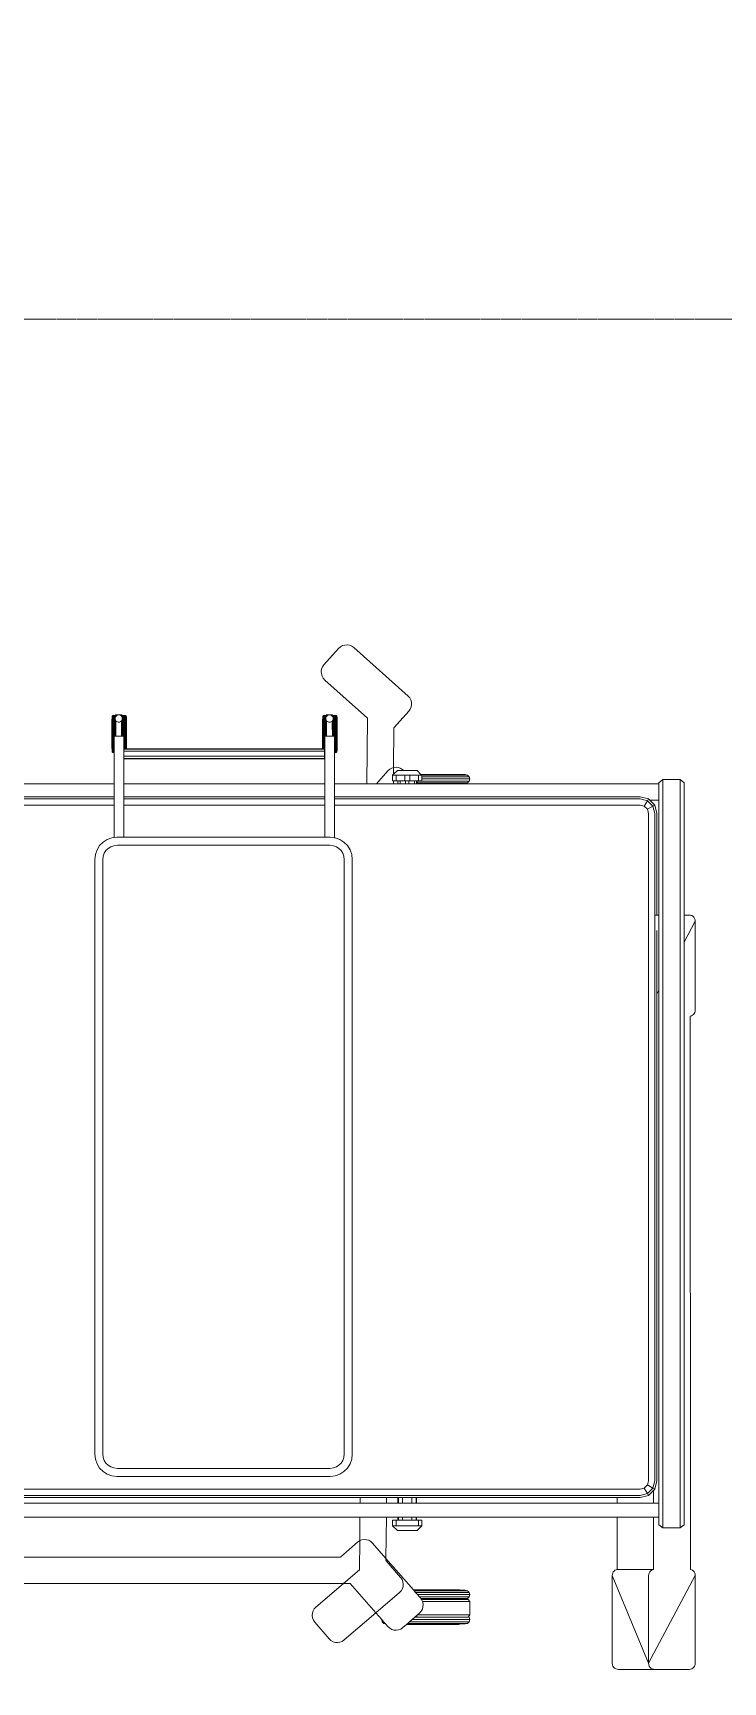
# Model space of a CAD drawing. Header units: millimetres. Extents: x -280308 to 6402717, y -14 to 2073074.
# Drawn here: x -32479 to -31487, y 556564 to 558934 of the extents above; entities that cross this region are included whole.
import ezdxf

# ---------------------------------------------------------------- set-up
doc = ezdxf.new("R2010")
doc.units = ezdxf.units.MM
doc.linetypes.add('DASHED2', pattern=[0.375, 0.25, -0.125])
doc.layers.get('0').update_dxf_attribs({"lineweight": 0})
doc.layers.add('A-FURN-EQPM', color=177, linetype='Continuous', lineweight=0)

# ---------------------------------------------------------------- blocks, each defined once
blk = doc.blocks.new('A$C872eac23')
at = {"color": 0, "linetype": 'ByBlock', "lineweight": -2}
for p, q in [((-0.4909, -2.1111), (-0.4909, -0.0817)), ((-0.4821, -2.1111), (-0.4821, -0.0817)), ((0.5013, -0.0817), (0.5013, -1.3546)), ((0.5101, -0.0817), (0.5101, -1.3546)), ((0.5133, -0.0817), (0.5133, -1.3546)), ((-0.5224, -0.4326), (-0.5224, -1.7081)), ((-0.5019, -0.4326), (-0.5019, -1.7083)), ((-0.4941, -0.4326), (-0.4941, -1.7084)), ((-0.6176, -0.543), (-0.6176, -1.6843)), ((0.5317, -1.3546), (0.5317, -1.1233)), ((-0.5795, -1.2092), (-0.5795, -1.6803)), ((-0.439, -1.3277), (-0.4317, -1.3268)), ((-0.4317, -1.3268), (0.4231, -1.3268)), ((0.4231, -1.3268), (0.4304, -1.3277)), ((-0.4627, -1.3514), (-0.4603, -1.3447)), ((-0.4603, -1.3447), (-0.4566, -1.3388)), ((-0.4566, -1.3388), (-0.4516, -1.3338)), ((-0.4516, -1.3338), (-0.4457, -1.3301)), ((-0.4499, -1.3498), (-0.4514, -1.354)), ((-0.4475, -1.346), (-0.4499, -1.3498)), ((-0.4444, -1.3429), (-0.4475, -1.346)), ((-0.4457, -1.3301), (-0.439, -1.3277)), ((-0.4406, -1.3405), (-0.4444, -1.3429)), ((-0.4364, -1.3389), (-0.4406, -1.3405)), ((-0.431, -1.3383), (-0.4364, -1.3389)), ((0.4225, -1.3383), (-0.431, -1.3383)), ((0.4278, -1.3389), (0.4225, -1.3383)), ((0.432, -1.3405), (0.4278, -1.3389)), ((0.4304, -1.3277), (0.4371, -1.3301)), ((0.4358, -1.3429), (0.432, -1.3405)), ((0.4389, -1.346), (0.4358, -1.3429)), ((0.4371, -1.3301), (0.443, -1.3338)), ((0.4413, -1.3498), (0.4389, -1.346)), ((0.4429, -1.354), (0.4413, -1.3498)), ((0.443, -1.3338), (0.448, -1.3388)), ((0.448, -1.3388), (0.4517, -1.3447)), ((0.4517, -1.3447), (0.4541, -1.3514)), ((-0.4636, -1.3587), (-0.4627, -1.3514)), ((-0.4636, -1.6652), (-0.4636, -1.3587)), ((-0.4514, -1.354), (-0.4521, -1.3593)), ((-0.4521, -1.3593), (-0.4521, -1.6646)), ((0.4435, -1.3593), (0.4429, -1.354)), ((0.4435, -1.6646), (0.4435, -1.3593)), ((0.4545, -1.3546), (0.4541, -1.3514)), ((0.4545, -1.3546), (0.455, -1.3587)), ((0.5013, -1.3546), (0.4545, -1.3546)), ((0.455, -1.3587), (0.455, -1.3687)), ((0.455, -1.6575), (0.455, -1.3687)), ((0.455, -1.3687), (0.5013, -1.3687)), ((0.5101, -1.3546), (0.5013, -1.3546)), ((0.5013, -1.6575), (0.5013, -1.3687)), ((0.5013, -1.3687), (0.5101, -1.3687)), ((0.5133, -1.3546), (0.5101, -1.3546)), ((0.5101, -1.6575), (0.5101, -1.3687)), ((0.5101, -1.3687), (0.5133, -1.3687)), ((0.5317, -1.3546), (0.5133, -1.3546)), ((0.5133, -1.6575), (0.5133, -1.3687)), ((0.5133, -1.3687), (0.5317, -1.3687)), ((0.5767, -1.3546), (0.5317, -1.3546)), ((0.5317, -1.6575), (0.5317, -1.3687)), ((0.5317, -1.3687), (0.5679, -1.3687)), ((0.5679, -1.3687), (0.5679, -1.6573)), ((0.5679, -1.3687), (0.5683, -1.3687)), ((0.5683, -1.3687), (0.5683, -1.6573)), ((0.5714, -1.3687), (0.5683, -1.3687)), ((0.5714, -1.3687), (0.5714, -1.6573)), ((0.5714, -1.3687), (0.5786, -1.3687)), ((0.577, -1.353), (0.5766, -1.3544)), ((0.5766, -1.3544), (0.5767, -1.3546)), ((0.5821, -1.3544), (0.5766, -1.3544)), ((0.582, -1.3546), (0.5767, -1.3546)), ((0.578, -1.352), (0.577, -1.353)), ((0.577, -1.353), (0.6302, -1.353)), ((0.5781, -1.352), (0.578, -1.352)), ((0.5793, -1.3517), (0.5781, -1.352)), ((0.5781, -1.352), (0.629, -1.352)), ((0.5786, -1.3687), (0.5786, -1.6573)), ((0.5786, -1.3687), (0.5818, -1.3687)), ((0.5828, -1.3517), (0.5793, -1.3517)), ((0.5818, -1.3687), (0.5818, -1.6573)), ((0.5818, -1.3687), (0.5822, -1.3687)), ((0.582, -1.3546), (0.5821, -1.3544)), ((0.5822, -1.3546), (0.582, -1.3546)), ((0.5821, -1.3544), (0.5822, -1.3544)), ((0.5822, -1.3544), (0.6306, -1.3543)), ((0.5822, -1.3544), (0.5822, -1.3546)), ((0.5822, -1.3546), (0.6005, -1.3546)), ((0.5822, -1.3697), (0.5822, -1.3687)), ((0.5822, -1.3687), (0.6005, -1.3687)), ((0.5822, -1.3697), (0.6306, -1.3696)), ((0.5822, -1.3711), (0.5822, -1.3697)), ((0.5822, -1.3711), (0.6302, -1.371)), ((0.5822, -1.3721), (0.5822, -1.3711)), ((0.5822, -1.3721), (0.6291, -1.372)), ((0.5822, -1.3724), (0.5822, -1.3721)), ((0.5822, -1.6547), (0.5822, -1.3724)), ((0.5822, -1.3724), (0.583, -1.3724)), ((0.583, -1.3513), (0.5828, -1.3517)), ((0.5828, -1.3517), (0.6247, -1.3516)), ((0.6245, -1.3512), (0.583, -1.3513)), ((0.583, -1.3724), (0.583, -1.3725)), ((0.6246, -1.3724), (0.583, -1.3724)), ((0.583, -1.3725), (0.6245, -1.3725)), ((0.6005, -1.3546), (0.6005, -1.3557)), ((0.6005, -1.3557), (0.6005, -1.356)), ((0.6005, -1.3557), (0.6302, -1.3557)), ((0.6005, -1.356), (0.6005, -1.3572)), ((0.6005, -1.3572), (0.6005, -1.3654)), ((0.6189, -1.3572), (0.6005, -1.3572)), ((0.6005, -1.3654), (0.6005, -1.3667)), ((0.6189, -1.3654), (0.6005, -1.3654)), ((0.6005, -1.3667), (0.6005, -1.3669)), ((0.6005, -1.3667), (0.6253, -1.3667)), ((0.6005, -1.3669), (0.6005, -1.3673)), ((0.6005, -1.3669), (0.6253, -1.3669)), ((0.6005, -1.3673), (0.629, -1.3672)), ((0.6005, -1.3673), (0.6005, -1.3683)), ((0.6005, -1.3683), (0.6302, -1.3682)), ((0.6005, -1.3683), (0.6005, -1.3687)), ((0.6085, -1.3559), (0.6099, -1.3559)), ((0.6129, -1.3559), (0.6149, -1.3559)), ((0.617, -1.3559), (0.6191, -1.3559)), ((0.6189, -1.3572), (0.6227, -1.3571)), ((0.6228, -1.3655), (0.6189, -1.3654)), ((0.6271, -1.3559), (0.6205, -1.3559)), ((0.6205, -1.3613), (0.6206, -1.3603)), ((0.6206, -1.3623), (0.6205, -1.3613)), ((0.6206, -1.3603), (0.6209, -1.3593)), ((0.6209, -1.3633), (0.6206, -1.3623)), ((0.6209, -1.3593), (0.6214, -1.3584)), ((0.6214, -1.3642), (0.6209, -1.3633)), ((0.6214, -1.3584), (0.622, -1.3576)), ((0.6221, -1.3649), (0.6214, -1.3642)), ((0.622, -1.3576), (0.6227, -1.3571)), ((0.6228, -1.3655), (0.6221, -1.3649)), ((0.6227, -1.3571), (0.6228, -1.357)), ((0.6228, -1.357), (0.6237, -1.3565)), ((0.6228, -1.3656), (0.6228, -1.3655)), ((0.6237, -1.3661), (0.6228, -1.3656)), ((0.6237, -1.3565), (0.6247, -1.3562)), ((0.6247, -1.3663), (0.6237, -1.3661)), ((0.6247, -1.3516), (0.6245, -1.3512)), ((0.6246, -1.3724), (0.6245, -1.3725)), ((0.6246, -1.3724), (0.6277, -1.3724)), ((0.6247, -1.3516), (0.6277, -1.3516)), ((0.6247, -1.3562), (0.6257, -1.3561)), ((0.6257, -1.3664), (0.6247, -1.3663)), ((0.6253, -1.3667), (0.6253, -1.3669)), ((0.6253, -1.3667), (0.6301, -1.3667)), ((0.6253, -1.3669), (0.6278, -1.3669)), ((0.6257, -1.3561), (0.6267, -1.3562)), ((0.6257, -1.3561), (0.6257, -1.3561)), ((0.6257, -1.3664), (0.6267, -1.3663)), ((0.6267, -1.3562), (0.6277, -1.3565)), ((0.6277, -1.3661), (0.6267, -1.3663)), ((0.6287, -1.3559), (0.6275, -1.3559)), ((0.6277, -1.3516), (0.6278, -1.3516)), ((0.6277, -1.3516), (0.6277, -1.3516)), ((0.6277, -1.3565), (0.6286, -1.357)), ((0.6286, -1.3656), (0.6277, -1.3661)), ((0.6278, -1.3723), (0.6277, -1.3724)), ((0.6278, -1.3516), (0.629, -1.352)), ((0.6278, -1.3669), (0.629, -1.3672)), ((0.6279, -1.3724), (0.6278, -1.3723)), ((0.6291, -1.372), (0.6279, -1.3724)), ((0.6288, -1.3572), (0.6286, -1.357)), ((0.6286, -1.3656), (0.6289, -1.3654)), ((0.6288, -1.3654), (0.6286, -1.3656)), ((0.6288, -1.3572), (0.6289, -1.3572)), ((0.6288, -1.3572), (0.6293, -1.3576)), ((0.6294, -1.3649), (0.6288, -1.3654)), ((0.6288, -1.3654), (0.6289, -1.3654)), ((0.6289, -1.3572), (0.6293, -1.3576)), ((0.6289, -1.3572), (0.631, -1.3572)), ((0.6289, -1.3654), (0.6304, -1.3654)), ((0.629, -1.352), (0.6292, -1.352)), ((0.629, -1.3672), (0.6292, -1.3672)), ((0.6291, -1.3559), (0.6297, -1.3559)), ((0.6291, -1.372), (0.6292, -1.372)), ((0.6292, -1.352), (0.6302, -1.353)), ((0.6292, -1.3672), (0.6302, -1.3682)), ((0.6302, -1.371), (0.6292, -1.372)), ((0.6293, -1.3576), (0.63, -1.3584)), ((0.63, -1.3641), (0.6294, -1.3649)), ((0.63, -1.3559), (0.6298, -1.3559)), ((0.6302, -1.3557), (0.63, -1.3559)), ((0.6301, -1.3559), (0.63, -1.3559)), ((0.6305, -1.3593), (0.63, -1.3584)), ((0.6305, -1.3633), (0.63, -1.3641)), ((0.631, -1.3572), (0.6301, -1.3559)), ((0.631, -1.3654), (0.6301, -1.3667)), ((0.6302, -1.353), (0.6306, -1.3543)), ((0.6306, -1.3543), (0.6302, -1.3557)), ((0.6302, -1.3682), (0.6306, -1.3696)), ((0.6306, -1.3696), (0.6302, -1.371)), ((0.631, -1.3654), (0.6304, -1.3654)), ((0.6308, -1.3603), (0.6305, -1.3593)), ((0.6308, -1.3623), (0.6305, -1.3633)), ((0.6309, -1.3613), (0.6308, -1.3603)), ((0.6308, -1.3623), (0.6309, -1.3613)), ((0.631, -1.3572), (0.631, -1.3654)), ((-0.6972, -1.664), (-0.673, -1.6432)), ((-0.673, -1.6432), (-0.6701, -1.6413)), ((-0.6701, -1.6413), (-0.6669, -1.64)), ((-0.6669, -1.64), (-0.6636, -1.6396)), ((-0.6636, -1.6396), (-0.6602, -1.6398)), ((-0.6602, -1.6398), (-0.657, -1.6408)), ((-0.657, -1.6408), (-0.654, -1.6425)), ((-0.654, -1.6425), (-0.6514, -1.6449)), ((-0.6514, -1.6449), (-0.6176, -1.6843)), ((0.455, -1.6575), (0.455, -1.6652)), ((0.5013, -1.6575), (0.455, -1.6575)), ((0.5101, -1.6575), (0.5013, -1.6575)), ((0.5133, -1.6575), (0.5101, -1.6575)), ((0.5317, -1.6575), (0.5133, -1.6575)), ((0.5766, -1.6575), (0.5317, -1.6575)), ((0.5679, -1.6573), (0.5683, -1.6573)), ((0.5714, -1.6573), (0.5683, -1.6573)), ((0.5714, -1.6573), (0.5766, -1.6573)), ((0.5766, -1.6573), (0.5766, -1.6574)), ((0.5766, -1.6573), (0.5786, -1.6573)), ((0.5766, -1.6574), (0.5766, -1.6575)), ((0.5766, -1.6574), (0.5821, -1.6574)), ((0.5821, -1.6575), (0.5766, -1.6575)), ((0.5818, -1.6573), (0.5786, -1.6573)), ((0.5818, -1.6573), (0.5822, -1.6573)), ((0.5821, -1.6575), (0.5821, -1.6574)), ((0.5821, -1.6574), (0.5822, -1.6574)), ((0.5822, -1.6575), (0.5821, -1.6575)), ((0.5822, -1.655), (0.5822, -1.6547)), ((0.5822, -1.6547), (0.5828, -1.6547)), ((0.5822, -1.656), (0.5822, -1.655)), ((0.5822, -1.655), (0.629, -1.655)), ((0.5822, -1.6573), (0.5822, -1.656)), ((0.5822, -1.656), (0.6302, -1.656)), ((0.5822, -1.6574), (0.6306, -1.6573)), ((0.5822, -1.6574), (0.5822, -1.6575)), ((0.5822, -1.6575), (0.6005, -1.6575)), ((0.583, -1.6543), (0.5828, -1.6547)), ((0.5828, -1.6547), (0.6247, -1.6546)), ((0.6245, -1.6542), (0.583, -1.6543)), ((0.6005, -1.6575), (0.6005, -1.6587)), ((0.6005, -1.6587), (0.6005, -1.659)), ((0.6005, -1.6587), (0.6302, -1.6587)), ((0.6005, -1.659), (0.6005, -1.6602)), ((0.6085, -1.659), (0.6099, -1.659)), ((0.6129, -1.659), (0.6149, -1.659)), ((0.617, -1.6589), (0.6191, -1.6589)), ((0.6271, -1.6589), (0.6205, -1.6589)), ((0.6247, -1.6546), (0.6245, -1.6542)), ((0.6247, -1.6546), (0.6277, -1.6546)), ((0.6247, -1.6592), (0.6257, -1.6591)), ((0.6257, -1.6591), (0.6267, -1.6592)), ((0.6257, -1.6591), (0.6257, -1.6591)), ((0.6263, -1.719), (0.6811, -1.6576)), ((0.6267, -1.6592), (0.6277, -1.6595)), ((0.6287, -1.6589), (0.6275, -1.6589)), ((0.6277, -1.6546), (0.6278, -1.6546)), ((0.6277, -1.6546), (0.6277, -1.6546)), ((0.6278, -1.6546), (0.629, -1.655)), ((0.6292, -1.655), (0.629, -1.655)), ((0.6291, -1.6589), (0.6297, -1.6589)), ((0.6292, -1.655), (0.6302, -1.656)), ((0.63, -1.6589), (0.6298, -1.6589)), ((0.6302, -1.6587), (0.63, -1.6589)), ((0.6301, -1.6589), (0.63, -1.6589)), ((0.631, -1.6602), (0.6301, -1.6589)), ((0.6302, -1.656), (0.6306, -1.6573)), ((0.6306, -1.6573), (0.6302, -1.6587)), ((0.6811, -1.6576), (0.6837, -1.6552)), ((0.6837, -1.6552), (0.6867, -1.6536)), ((0.6867, -1.6536), (0.69, -1.6527)), ((0.69, -1.6527), (0.6933, -1.6525)), ((0.6933, -1.6525), (0.6967, -1.653)), ((0.6967, -1.653), (0.6999, -1.6543)), ((0.6999, -1.6543), (0.7028, -1.6563)), ((0.7028, -1.6563), (0.7265, -1.6775)), ((-0.7025, -1.6761), (-0.7023, -1.6728)), ((-0.702, -1.6794), (-0.7025, -1.6761)), ((-0.7023, -1.6728), (-0.7013, -1.6695)), ((-0.7008, -1.6827), (-0.702, -1.6794)), ((-0.7013, -1.6695), (-0.6996, -1.6665)), ((-0.6988, -1.6856), (-0.7008, -1.6827)), ((-0.6996, -1.6665), (-0.6972, -1.664)), ((-0.5795, -1.6803), (-0.5794, -1.6804)), ((-0.5794, -1.6804), (-0.5793, -1.6805)), ((-0.5794, -1.6804), (-0.5794, -1.6804)), ((-0.5793, -1.6805), (-0.5792, -1.6806)), ((-0.5792, -1.6806), (-0.5791, -1.6807)), ((-0.5792, -1.6806), (-0.5792, -1.6806)), ((-0.5791, -1.6807), (-0.5581, -1.7047)), ((-0.5791, -1.6807), (-0.5791, -1.6807)), ((-0.4627, -1.6725), (-0.4636, -1.6652)), ((-0.4603, -1.6793), (-0.4627, -1.6725)), ((-0.4566, -1.6852), (-0.4603, -1.6793)), ((-0.4521, -1.6646), (-0.4514, -1.6699)), ((-0.4514, -1.6699), (-0.4499, -1.6742)), ((-0.4499, -1.6742), (-0.4475, -1.6779)), ((-0.4475, -1.6779), (-0.4444, -1.6811)), ((-0.4444, -1.6811), (-0.4406, -1.6835)), ((0.432, -1.6835), (0.4358, -1.6811)), ((0.4358, -1.6811), (0.4389, -1.6779)), ((0.4389, -1.6779), (0.4413, -1.6742)), ((0.4413, -1.6742), (0.4429, -1.6699)), ((0.4429, -1.6699), (0.4435, -1.6646)), ((0.4517, -1.6793), (0.448, -1.6852)), ((0.4541, -1.6725), (0.4517, -1.6793)), ((0.4541, -1.6725), (0.4542, -1.6716)), ((0.455, -1.6652), (0.4542, -1.6716)), ((0.4542, -1.6716), (0.5013, -1.6716)), ((0.5013, -2.1111), (0.5013, -1.6716)), ((0.5013, -1.6716), (0.5101, -1.6716)), ((0.5101, -2.1111), (0.5101, -1.6716)), ((0.5101, -1.6716), (0.5133, -1.6716)), ((0.5133, -2.1111), (0.5133, -1.6716)), ((0.5133, -1.6716), (0.5317, -1.6716)), ((0.5317, -1.7181), (0.5317, -1.6716)), ((0.5769, -1.6716), (0.5317, -1.6716)), ((0.5769, -1.6716), (0.5766, -1.6727)), ((0.5766, -1.6727), (0.6306, -1.6726)), ((0.5766, -1.6727), (0.577, -1.6741)), ((0.5769, -1.6716), (0.6005, -1.6716)), ((0.577, -1.6741), (0.6302, -1.674)), ((0.577, -1.6741), (0.578, -1.6751)), ((0.5782, -1.6751), (0.578, -1.6751)), ((0.5782, -1.6751), (0.6291, -1.675)), ((0.5782, -1.6751), (0.5794, -1.6754)), ((0.5794, -1.6754), (0.583, -1.6754)), ((0.583, -1.6754), (0.583, -1.6756)), ((0.583, -1.6754), (0.6246, -1.6754)), ((0.583, -1.6756), (0.6245, -1.6755)), ((0.6005, -1.6602), (0.6005, -1.6685)), ((0.6189, -1.6602), (0.6005, -1.6602)), ((0.6189, -1.6684), (0.6005, -1.6685)), ((0.6005, -1.6685), (0.6005, -1.6697)), ((0.6005, -1.6697), (0.6005, -1.6699)), ((0.6005, -1.6697), (0.6253, -1.6697)), ((0.6005, -1.6699), (0.6005, -1.6703)), ((0.6005, -1.6699), (0.6253, -1.6699)), ((0.6005, -1.6703), (0.6005, -1.6713)), ((0.6005, -1.6703), (0.629, -1.6703)), ((0.6005, -1.6713), (0.6005, -1.6716)), ((0.6005, -1.6713), (0.6302, -1.6713)), ((0.6189, -1.6602), (0.6227, -1.6601)), ((0.6228, -1.6685), (0.6189, -1.6684)), ((0.6205, -1.6643), (0.6206, -1.6633)), ((0.6206, -1.6653), (0.6205, -1.6643)), ((0.6206, -1.6633), (0.6209, -1.6623)), ((0.6209, -1.6663), (0.6206, -1.6653)), ((0.6209, -1.6623), (0.6214, -1.6614)), ((0.6214, -1.6672), (0.6209, -1.6663)), ((0.6214, -1.6614), (0.622, -1.6606)), ((0.6221, -1.668), (0.6214, -1.6672)), ((0.622, -1.6606), (0.6227, -1.6601)), ((0.6228, -1.6685), (0.6221, -1.668)), ((0.6227, -1.6601), (0.6228, -1.66)), ((0.6228, -1.66), (0.6237, -1.6595)), ((0.6228, -1.6686), (0.6228, -1.6685)), ((0.6237, -1.6691), (0.6228, -1.6686)), ((0.6237, -1.6595), (0.6247, -1.6592)), ((0.6247, -1.6694), (0.6237, -1.6691)), ((0.6246, -1.6754), (0.6245, -1.6755)), ((0.6246, -1.6754), (0.6279, -1.6754)), ((0.6257, -1.6695), (0.6247, -1.6694)), ((0.6253, -1.6697), (0.6253, -1.6699)), ((0.6253, -1.6697), (0.6301, -1.6697)), ((0.6253, -1.6699), (0.6277, -1.6699)), ((0.6257, -1.6695), (0.6267, -1.6694)), ((0.6277, -1.6691), (0.6267, -1.6694)), ((0.6277, -1.6595), (0.6286, -1.66)), ((0.6286, -1.6686), (0.6277, -1.6691)), ((0.6278, -1.6699), (0.6277, -1.6699)), ((0.6278, -1.6699), (0.6278, -1.6699)), ((0.6278, -1.6699), (0.629, -1.6703)), ((0.6291, -1.675), (0.6279, -1.6754)), ((0.6288, -1.6602), (0.6286, -1.66)), ((0.6286, -1.6686), (0.6289, -1.6684)), ((0.6288, -1.6684), (0.6286, -1.6686)), ((0.6288, -1.6602), (0.6289, -1.6602)), ((0.6288, -1.6602), (0.6293, -1.6606)), ((0.6294, -1.6679), (0.6288, -1.6684)), ((0.6288, -1.6684), (0.6289, -1.6684)), ((0.6289, -1.6602), (0.6293, -1.6606)), ((0.6289, -1.6602), (0.631, -1.6602)), ((0.6289, -1.6684), (0.6304, -1.6684)), ((0.629, -1.6703), (0.6292, -1.6703)), ((0.6292, -1.675), (0.6291, -1.675)), ((0.6292, -1.6703), (0.6302, -1.6713)), ((0.6302, -1.674), (0.6292, -1.675)), ((0.6293, -1.6606), (0.63, -1.6614)), ((0.63, -1.6672), (0.6294, -1.6679)), ((0.6305, -1.6623), (0.63, -1.6614)), ((0.6305, -1.6663), (0.63, -1.6672)), ((0.631, -1.6684), (0.6301, -1.6697)), ((0.6302, -1.6713), (0.6306, -1.6726)), ((0.6306, -1.6726), (0.6302, -1.674)), ((0.631, -1.6684), (0.6304, -1.6684)), ((0.6308, -1.6633), (0.6305, -1.6623)), ((0.6308, -1.6653), (0.6305, -1.6663)), ((0.6309, -1.6643), (0.6308, -1.6633)), ((0.6308, -1.6653), (0.6309, -1.6643)), ((0.631, -1.6602), (0.631, -1.6684)), ((0.7265, -1.6775), (0.7288, -1.6801)), ((0.7288, -1.6801), (0.7305, -1.6831)), ((-0.6598, -1.731), (-0.6988, -1.6856)), ((-0.6598, -1.731), (-0.6176, -1.6941)), ((-0.6176, -1.6843), (-0.5978, -1.7074)), ((-0.6176, -1.6941), (-0.6176, -1.6843)), ((-0.5581, -1.7047), (-0.5561, -1.7076)), ((-0.4516, -1.6901), (-0.4566, -1.6852)), ((-0.4457, -1.6939), (-0.4516, -1.6901)), ((-0.439, -1.6963), (-0.4457, -1.6939)), ((-0.4406, -1.6835), (-0.4364, -1.685)), ((-0.4317, -1.6971), (-0.439, -1.6963)), ((-0.4364, -1.685), (-0.431, -1.6856)), ((0.4231, -1.6971), (-0.4317, -1.6971)), ((-0.431, -1.6856), (0.4225, -1.6856)), ((0.4225, -1.6856), (0.4278, -1.685)), ((0.4304, -1.6963), (0.4231, -1.6971)), ((0.4278, -1.685), (0.432, -1.6835)), ((0.4371, -1.6939), (0.4304, -1.6963)), ((0.443, -1.6901), (0.4371, -1.6939)), ((0.448, -1.6852), (0.443, -1.6901)), ((0.7277, -1.6992), (0.658, -1.7773)), ((0.7298, -1.6963), (0.7277, -1.6992)), ((0.7311, -1.6931), (0.7298, -1.6963)), ((0.7305, -1.6831), (0.7314, -1.6864)), ((0.7316, -1.6898), (0.7311, -1.6931)), ((0.7314, -1.6864), (0.7316, -1.6898)), ((-0.5978, -1.7074), (-0.556, -1.7078)), ((-0.5596, -1.7263), (-0.5817, -1.7456)), ((-0.5572, -1.7237), (-0.5596, -1.7263)), ((-0.5555, -1.7207), (-0.5572, -1.7237)), ((-0.5561, -1.7076), (-0.556, -1.7078)), ((-0.5224, -1.7081), (-0.556, -1.7078)), ((-0.556, -1.7078), (-0.5549, -1.7108)), ((-0.5546, -1.7175), (-0.5555, -1.7207)), ((-0.5549, -1.7108), (-0.5544, -1.7141)), ((-0.5544, -1.7141), (-0.5546, -1.7175)), ((-0.5224, -1.7081), (-0.5224, -1.7462)), ((-0.5019, -1.7083), (-0.4941, -1.7084)), ((-0.5019, -1.7083), (-0.5019, -1.7464)), ((-0.4941, -1.7084), (-0.4941, -1.7465)), ((0.5317, -1.7181), (0.6263, -1.719)), ((0.5317, -1.7319), (0.5317, -1.7181)), ((-0.6846, -1.7571), (-0.6836, -1.7539)), ((-0.6836, -1.7539), (-0.6819, -1.7509)), ((-0.6819, -1.7509), (-0.6796, -1.7483)), ((-0.6796, -1.7483), (-0.6754, -1.7447)), ((-0.6754, -1.7447), (-0.6749, -1.7426)), ((-0.6754, -1.7447), (-0.6749, -1.7442)), ((-0.6749, -1.7426), (-0.6726, -1.7403)), ((-0.6749, -1.7442), (-0.6726, -1.7421)), ((-0.6749, -1.7426), (-0.6749, -1.7442)), ((-0.6726, -1.7403), (-0.6695, -1.7395)), ((-0.6726, -1.7421), (-0.6695, -1.7395)), ((-0.6726, -1.7403), (-0.6726, -1.7421)), ((-0.6695, -1.7395), (-0.6598, -1.731)), ((-0.6306, -1.7651), (-0.6598, -1.731)), ((-0.5817, -1.7456), (-0.6268, -1.7851)), ((-0.5848, -1.746), (-0.609, -1.7667)), ((-0.5847, -1.7459), (-0.5848, -1.746)), ((-0.5848, -1.746), (-0.5848, -1.746)), ((-0.5846, -1.7458), (-0.5847, -1.7459)), ((-0.5847, -1.7459), (-0.5847, -1.7459)), ((-0.5845, -1.7457), (-0.5846, -1.7458)), ((-0.5844, -1.7456), (-0.5845, -1.7457)), ((-0.5845, -1.7457), (-0.5845, -1.7457)), ((-0.5817, -1.7456), (-0.5844, -1.7456)), ((-0.5817, -1.7456), (-0.5224, -1.7462)), ((-0.5224, -1.7462), (-0.5224, -1.7626)), ((-0.5019, -1.7464), (-0.4941, -1.7465)), ((-0.5019, -1.7464), (-0.5019, -1.7626)), ((-0.4941, -1.7465), (-0.4941, -1.7626)), ((0.5317, -1.7319), (0.5504, -1.7483)), ((0.5317, -1.7563), (0.5317, -1.7319)), ((0.5504, -1.7483), (0.5528, -1.7509)), ((0.5528, -1.7509), (0.5545, -1.7539)), ((0.5545, -1.7539), (0.5552, -1.7565)), ((-0.6848, -1.7605), (-0.6846, -1.7571)), ((-0.6843, -1.7638), (-0.6848, -1.7605)), ((-0.683, -1.767), (-0.6843, -1.7638)), ((-0.681, -1.7699), (-0.683, -1.767)), ((-0.6766, -1.775), (-0.681, -1.7699)), ((-0.6758, -1.7759), (-0.6766, -1.775)), ((-0.6766, -1.775), (-0.6766, -1.851)), ((-0.6749, -1.7769), (-0.6758, -1.7759)), ((-0.6758, -1.8514), (-0.6758, -1.7759)), ((-0.6726, -1.7796), (-0.6749, -1.7769)), ((-0.6749, -1.8627), (-0.6749, -1.7769)), ((-0.628, -1.7675), (-0.6306, -1.7651)), ((-0.625, -1.7692), (-0.628, -1.7675)), ((-0.6218, -1.7702), (-0.625, -1.7692)), ((-0.6185, -1.7704), (-0.6218, -1.7702)), ((-0.6151, -1.77), (-0.6185, -1.7704)), ((-0.6119, -1.7687), (-0.6151, -1.77)), ((-0.609, -1.7667), (-0.6119, -1.7687)), ((-0.5348, -1.7551), (-0.5416, -1.762)), ((-0.5416, -1.762), (-0.5416, -1.7903)), ((-0.5267, -1.7551), (-0.5348, -1.7551)), ((-0.5348, -1.7551), (-0.5348, -1.76)), ((-0.5267, -1.76), (-0.5348, -1.76)), ((-0.5348, -1.76), (-0.5348, -1.7922)), ((-0.5267, -1.7551), (-0.5267, -1.76)), ((-0.5267, -1.7626), (-0.5267, -1.76)), ((-0.5224, -1.7626), (-0.5267, -1.7626)), ((-0.5267, -1.7626), (-0.5267, -1.7634)), ((-0.5267, -1.7634), (-0.5224, -1.7634)), ((-0.5267, -1.7694), (-0.5267, -1.7634)), ((-0.5224, -1.7694), (-0.5267, -1.7694)), ((-0.5267, -1.7694), (-0.5267, -1.7829)), ((-0.5224, -1.7626), (-0.5224, -1.7634)), ((-0.5224, -1.7634), (-0.5224, -1.7694)), ((-0.5224, -1.7694), (-0.5224, -1.7829)), ((-0.4941, -1.7626), (-0.5019, -1.7626)), ((-0.5019, -1.7634), (-0.5019, -1.7626)), ((-0.5019, -1.7634), (-0.4941, -1.7634)), ((-0.5019, -1.7694), (-0.5019, -1.7634)), ((-0.4941, -1.7694), (-0.5019, -1.7694)), ((-0.5019, -1.7829), (-0.5019, -1.7694)), ((-0.4941, -1.7626), (-0.4941, -1.7634)), ((-0.4941, -1.7634), (-0.4941, -1.7694)), ((-0.4941, -1.7694), (-0.4941, -1.7829)), ((0.5363, -1.7563), (0.5317, -1.7563)), ((0.5317, -1.7626), (0.5317, -1.7563)), ((0.5363, -1.7626), (0.5317, -1.7626)), ((0.5317, -1.7658), (0.5317, -1.7626)), ((0.5317, -1.7658), (0.5363, -1.7658)), ((0.5317, -1.7738), (0.5317, -1.7658)), ((0.5317, -1.7738), (0.5363, -1.7738)), ((0.5317, -1.7785), (0.5317, -1.7738)), ((0.5444, -1.7551), (0.5363, -1.7551)), ((0.5363, -1.7563), (0.5363, -1.7551)), ((0.5363, -1.76), (0.5363, -1.7563)), ((0.5363, -1.76), (0.5363, -1.7626)), ((0.5363, -1.76), (0.5444, -1.76)), ((0.5363, -1.7626), (0.5363, -1.7658)), ((0.5363, -1.7725), (0.5363, -1.7658)), ((0.5363, -1.7725), (0.5444, -1.7725)), ((0.5363, -1.7738), (0.5363, -1.7725)), ((0.5363, -1.7785), (0.5363, -1.7738)), ((0.5456, -1.7564), (0.5444, -1.7551)), ((0.5444, -1.7551), (0.5444, -1.76)), ((0.5444, -1.76), (0.5444, -1.7725)), ((0.5444, -1.7798), (0.5444, -1.7725)), ((0.5511, -1.762), (0.5456, -1.7564)), ((0.5552, -1.7565), (0.5456, -1.7564)), ((0.5511, -1.7708), (0.5511, -1.762)), ((0.5519, -1.7699), (0.5511, -1.7708)), ((0.5511, -1.7903), (0.5511, -1.7708)), ((0.5539, -1.767), (0.5519, -1.7699)), ((0.5551, -1.7638), (0.5539, -1.767)), ((0.5556, -1.7605), (0.5551, -1.7638)), ((0.5552, -1.7565), (0.6122, -1.757)), ((0.5552, -1.7565), (0.5554, -1.7571)), ((0.5554, -1.7571), (0.5556, -1.7605)), ((0.6122, -1.757), (0.6126, -1.7574)), ((0.6364, -1.7786), (0.6126, -1.7574)), ((0.658, -1.7773), (0.6554, -1.7797)), ((-0.6693, -1.7833), (-0.6726, -1.7796)), ((-0.6726, -1.8651), (-0.6726, -1.7796)), ((-0.6661, -1.7869), (-0.6693, -1.7833)), ((-0.6693, -1.7833), (-0.6693, -1.866)), ((-0.6656, -1.7875), (-0.6661, -1.7869)), ((-0.6661, -1.7869), (-0.6661, -1.8651)), ((-0.6627, -1.7909), (-0.6656, -1.7875)), ((-0.6656, -1.7912), (-0.6656, -1.7878)), ((-0.6601, -1.7938), (-0.6627, -1.7909)), ((-0.6627, -1.7909), (-0.6627, -1.8661)), ((-0.6575, -1.7962), (-0.6601, -1.7938)), ((-0.6545, -1.7979), (-0.6575, -1.7962)), ((-0.6512, -1.7988), (-0.6545, -1.7979)), ((-0.6479, -1.7991), (-0.6512, -1.7988)), ((-0.6445, -1.7986), (-0.6479, -1.7991)), ((-0.6434, -1.7981), (-0.6445, -1.7986)), ((-0.6414, -1.7973), (-0.6434, -1.7981)), ((-0.6434, -1.7981), (-0.6434, -1.8661)), ((-0.6404, -1.7967), (-0.6414, -1.7973)), ((-0.6399, -1.7963), (-0.6404, -1.7967)), ((-0.6404, -1.8528), (-0.6404, -1.7967)), ((-0.6391, -1.7957), (-0.6399, -1.7963)), ((-0.6399, -1.8528), (-0.6399, -1.7963)), ((-0.6384, -1.7953), (-0.6391, -1.7957)), ((-0.6391, -1.8627), (-0.6391, -1.7957)), ((-0.6367, -1.7938), (-0.6384, -1.7953)), ((-0.6335, -1.791), (-0.6367, -1.7938)), ((-0.6367, -1.8651), (-0.6367, -1.7938)), ((-0.6303, -1.7882), (-0.6335, -1.791)), ((-0.6335, -1.791), (-0.6335, -1.866)), ((-0.6279, -1.7861), (-0.6303, -1.7882)), ((-0.6303, -1.7882), (-0.6303, -1.8651)), ((-0.6271, -1.7854), (-0.6279, -1.7861)), ((-0.6279, -1.7861), (-0.6279, -1.8627)), ((-0.6268, -1.7851), (-0.6271, -1.7854)), ((-0.6271, -1.7854), (-0.6271, -1.8511)), ((-0.6268, -1.851), (-0.6268, -1.7851)), ((-0.5348, -1.7971), (-0.5416, -1.7903)), ((-0.5267, -1.7922), (-0.5348, -1.7922)), ((-0.5348, -1.7971), (-0.5348, -1.7922)), ((-0.5267, -1.7971), (-0.5348, -1.7971)), ((-0.5224, -1.7829), (-0.5267, -1.7829)), ((-0.5267, -1.7829), (-0.5267, -1.7888)), ((-0.5224, -1.7888), (-0.5267, -1.7888)), ((-0.5267, -1.7888), (-0.5267, -1.7896)), ((-0.5224, -1.7896), (-0.5267, -1.7896)), ((-0.5267, -1.7922), (-0.5267, -1.7896)), ((-0.5267, -1.7922), (-0.5267, -1.7971)), ((-0.5224, -1.7829), (-0.5224, -1.7888)), ((-0.5224, -1.7888), (-0.5224, -1.7896)), ((-0.5224, -1.7896), (-0.5224, -2.0781)), ((-0.4941, -1.7829), (-0.5019, -1.7829)), ((-0.5019, -1.7888), (-0.5019, -1.7829)), ((-0.4941, -1.7888), (-0.5019, -1.7888)), ((-0.5019, -1.7896), (-0.5019, -1.7888)), ((-0.4941, -1.7896), (-0.5019, -1.7896)), ((-0.5019, -1.7896), (-0.5019, -2.0781)), ((-0.4941, -1.7829), (-0.4941, -1.7888)), ((-0.4941, -1.7888), (-0.4941, -1.7896)), ((-0.4941, -1.7896), (-0.4941, -2.0781)), ((0.5317, -1.7785), (0.5363, -1.7785)), ((0.5317, -1.7865), (0.5317, -1.7785)), ((0.5317, -1.7865), (0.5363, -1.7865)), ((0.5317, -1.7896), (0.5317, -1.7865)), ((0.5317, -1.7896), (0.5346, -1.7896)), ((0.5317, -1.7929), (0.5317, -1.7896)), ((0.5319, -1.7928), (0.5317, -1.7929)), ((0.5317, -1.7929), (0.5317, -1.8641)), ((0.5324, -1.7922), (0.5319, -1.7928)), ((0.5319, -1.8528), (0.5319, -1.7928)), ((0.5333, -1.7912), (0.5324, -1.7922)), ((0.5324, -1.7922), (0.5324, -1.8528)), ((0.5346, -1.7896), (0.5333, -1.7912)), ((0.5333, -1.7912), (0.5333, -1.8627)), ((0.5346, -1.7896), (0.5356, -1.7896)), ((0.5356, -1.7896), (0.5363, -1.7896)), ((0.5356, -1.7896), (0.5356, -1.8651)), ((0.5363, -1.7798), (0.5363, -1.7785)), ((0.5363, -1.7798), (0.5444, -1.7798)), ((0.5363, -1.7865), (0.5363, -1.7798)), ((0.5363, -1.7865), (0.5363, -1.7896)), ((0.5363, -1.7896), (0.5363, -1.7922)), ((0.5363, -1.7922), (0.5444, -1.7922)), ((0.5363, -1.7922), (0.5363, -1.7971)), ((0.5363, -1.7971), (0.5388, -1.7971)), ((0.5388, -1.7971), (0.542, -1.7971)), ((0.5388, -1.866), (0.5388, -1.7971)), ((0.542, -1.7971), (0.5444, -1.7971)), ((0.542, -1.8651), (0.542, -1.7971)), ((0.5444, -1.7798), (0.5444, -1.7922)), ((0.5444, -1.7959), (0.5444, -1.7922)), ((0.5444, -1.7971), (0.5444, -1.7959)), ((0.5444, -1.7971), (0.5452, -1.7962)), ((0.5444, -1.7971), (0.5444, -1.7971)), ((0.5444, -1.7971), (0.5444, -1.8027)), ((0.5452, -1.7962), (0.5455, -1.7959)), ((0.5452, -1.7962), (0.5452, -1.8511)), ((0.5455, -1.7959), (0.5511, -1.7903)), ((0.5455, -1.851), (0.5455, -1.7959)), ((0.6393, -1.7806), (0.6364, -1.7786)), ((0.6424, -1.7819), (0.6393, -1.7806)), ((0.6458, -1.7825), (0.6424, -1.7819)), ((0.6491, -1.7823), (0.6458, -1.7825)), ((0.6524, -1.7813), (0.6491, -1.7823)), ((0.6554, -1.7797), (0.6524, -1.7813)), ((0.5444, -1.8627), (0.5444, -1.8027)), ((-0.6766, -1.851), (-0.6758, -1.8514)), ((-0.6758, -1.8595), (-0.6758, -1.8514)), ((-0.6758, -1.8595), (-0.6749, -1.8627)), ((-0.6749, -1.8627), (-0.6726, -1.8651)), ((-0.6726, -1.8651), (-0.6693, -1.866)), ((-0.6693, -1.866), (-0.6661, -1.8651)), ((-0.6661, -1.8651), (-0.6653, -1.8643)), ((-0.6654, -1.8642), (-0.6653, -1.8643)), ((-0.6653, -1.8643), (-0.6627, -1.8661)), ((-0.6627, -1.8661), (-0.6434, -1.8661)), ((-0.6434, -1.8661), (-0.6404, -1.864)), ((-0.6404, -1.8528), (-0.6399, -1.8528)), ((-0.6404, -1.864), (-0.6404, -1.8528)), ((-0.6399, -1.8595), (-0.6399, -1.8528)), ((-0.6399, -1.8595), (-0.6391, -1.8627)), ((-0.6391, -1.8627), (-0.6367, -1.8651)), ((-0.6367, -1.8651), (-0.6335, -1.866)), ((-0.6335, -1.866), (-0.6303, -1.8651)), ((-0.6303, -1.8651), (-0.6279, -1.8627)), ((-0.6279, -1.8627), (-0.6271, -1.8595)), ((-0.6271, -1.8511), (-0.6268, -1.851)), ((-0.6271, -1.8511), (-0.6271, -1.8595)), ((0.5317, -1.8641), (0.5319, -1.864)), ((0.5317, -1.8641), (0.5317, -2.1382)), ((0.5319, -1.8528), (0.5324, -1.8528)), ((0.5319, -1.864), (0.5319, -1.8528)), ((0.5324, -1.8595), (0.5324, -1.8528)), ((0.5324, -1.8595), (0.5333, -1.8627)), ((0.5333, -1.8627), (0.5356, -1.8651)), ((0.5356, -1.8651), (0.5388, -1.866)), ((0.5388, -1.866), (0.542, -1.8651)), ((0.542, -1.8651), (0.5444, -1.8627)), ((0.5444, -1.8627), (0.5452, -1.8595)), ((0.5452, -1.8511), (0.5455, -1.851)), ((0.5452, -1.8511), (0.5452, -1.8595)), ((-0.7409, -2.0779), (-0.7411, -2.0799)), ((-0.7411, -2.0799), (-0.7411, -2.1321)), ((-0.7402, -2.076), (-0.7409, -2.0779)), ((-0.7392, -2.0744), (-0.7402, -2.076)), ((-0.7378, -2.073), (-0.7392, -2.0744)), ((-0.7362, -2.0719), (-0.7378, -2.073)), ((-0.7343, -2.0713), (-0.7362, -2.0719)), ((-0.7323, -2.071), (-0.7343, -2.0713)), ((-0.6059, -2.071), (-0.7323, -2.1233)), ((-0.6059, -2.071), (-0.7323, -2.071)), ((-0.6042, -2.0712), (-0.6059, -2.071)), ((-0.6025, -2.0717), (-0.6042, -2.0712)), ((-0.601, -2.0725), (-0.6025, -2.0717)), ((-0.5997, -2.0736), (-0.601, -2.0725)), ((-0.5986, -2.0749), (-0.5997, -2.0736)), ((-0.5978, -2.0764), (-0.5986, -2.0749)), ((-0.5973, -2.0781), (-0.5978, -2.0764)), ((-0.5973, -2.1303), (-0.5973, -2.0781)), ((-0.5224, -2.0781), (-0.5973, -2.0781)), ((-0.5224, -2.0781), (-0.5224, -2.1303)), ((-0.4941, -2.0781), (-0.5019, -2.0781)), ((-0.5019, -2.1303), (-0.5019, -2.0781)), ((-0.4941, -2.1111), (-0.4941, -2.0781)), ((-0.7411, -2.1321), (-0.7409, -2.1301)), ((-0.7411, -2.1814), (-0.7411, -2.1321)), ((-0.7409, -2.1301), (-0.7402, -2.1283)), ((-0.7402, -2.1283), (-0.7392, -2.1266)), ((-0.7392, -2.1266), (-0.7378, -2.1252)), ((-0.7378, -2.1252), (-0.7362, -2.1242)), ((-0.7362, -2.1242), (-0.7343, -2.1235)), ((-0.7343, -2.1235), (-0.7323, -2.1233)), ((-0.7323, -2.1233), (-0.6059, -2.1233)), ((-0.6059, -2.1903), (-0.7323, -2.1233)), ((-0.6059, -2.1233), (-0.6042, -2.1235)), ((-0.6042, -2.1235), (-0.6025, -2.124)), ((-0.6025, -2.124), (-0.601, -2.1248)), ((-0.601, -2.1248), (-0.5997, -2.1259)), ((-0.5997, -2.1259), (-0.5986, -2.1272)), ((-0.5986, -2.1272), (-0.5978, -2.1287)), ((-0.5978, -2.1287), (-0.5973, -2.1303)), ((-0.5973, -2.1303), (-0.5224, -2.1303)), ((-0.5224, -2.1303), (-0.5224, -2.1382)), ((-0.5019, -2.1303), (-0.4837, -2.1303)), ((-0.5019, -2.1382), (-0.5019, -2.1303)), ((-0.4941, -2.1111), (-0.4909, -2.1232)), ((-0.4909, -2.1111), (-0.4881, -2.1215)), ((-0.4909, -2.1232), (-0.4881, -2.1215)), ((-0.4909, -2.1232), (-0.4837, -2.1303)), ((-0.4881, -2.1215), (-0.4805, -2.1171)), ((-0.4881, -2.1215), (-0.4805, -2.1292)), ((-0.4837, -2.1303), (-0.4821, -2.132)), ((-0.4821, -2.1111), (-0.4805, -2.1171)), ((-0.4821, -2.132), (-0.4805, -2.1292)), ((-0.4821, -2.132), (-0.47, -2.1352)), ((-0.4805, -2.1171), (-0.476, -2.1215)), ((-0.4805, -2.1292), (-0.476, -2.1215)), ((-0.4805, -2.1292), (-0.47, -2.132)), ((-0.476, -2.1215), (-0.47, -2.1232)), ((-0.47, -2.1232), (0.4892, -2.1232)), ((-0.47, -2.132), (0.4892, -2.132)), ((0.4892, -2.1232), (0.4952, -2.1215)), ((0.4892, -2.132), (0.4996, -2.1292)), ((0.4892, -2.1352), (0.5013, -2.132)), ((0.4952, -2.1215), (0.4996, -2.1171)), ((0.4996, -2.1292), (0.4952, -2.1215)), ((0.4996, -2.1171), (0.5013, -2.1111)), ((0.5073, -2.1215), (0.4996, -2.1171)), ((0.4996, -2.1292), (0.5073, -2.1215)), ((0.5013, -2.132), (0.4996, -2.1292)), ((0.5013, -2.132), (0.5084, -2.1248)), ((0.5073, -2.1215), (0.5101, -2.1111)), ((0.5101, -2.1232), (0.5073, -2.1215)), ((0.5084, -2.1248), (0.5101, -2.1232)), ((0.5084, -2.1248), (0.5084, -2.1382)), ((0.5101, -2.1232), (0.5133, -2.1111)), ((-0.5378, -2.1439), (-0.5333, -2.1382)), ((-0.5378, -2.1439), (-0.5378, -2.1688)), ((-0.5378, -2.1439), (0.538, -2.1439)), ((-0.5333, -2.1382), (-0.5224, -2.1382)), ((-0.5224, -2.1382), (-0.5019, -2.1382)), ((-0.5019, -2.1382), (0.2351, -2.1382)), ((-0.47, -2.1352), (0.2295, -2.1352)), ((0.2351, -2.1382), (0.2295, -2.1352)), ((0.2295, -2.1352), (0.3208, -2.1352)), ((0.2351, -2.1382), (0.3433, -2.1382)), ((0.3433, -2.1333), (0.3433, -2.1352)), ((0.3433, -2.1352), (0.4892, -2.1352)), ((0.3433, -2.1352), (0.3433, -2.1382)), ((0.3433, -2.1382), (0.5084, -2.1382)), ((0.5084, -2.1382), (0.5317, -2.1382)), ((0.5335, -2.1382), (0.5317, -2.1382)), ((0.538, -2.1439), (0.5335, -2.1382)), ((0.538, -2.1688), (0.538, -2.1439)), ((-0.5378, -2.1688), (-0.5333, -2.1746)), ((-0.5378, -2.1688), (0.538, -2.1688)), ((-0.5333, -2.1746), (0.3045, -2.1746)), ((0.3344, -2.1903), (0.3045, -2.1746)), ((0.3045, -2.1746), (0.3433, -2.1746)), ((0.3433, -2.1746), (0.3433, -2.1814)), ((0.3433, -2.1746), (0.5335, -2.1746)), ((0.5335, -2.1746), (0.538, -2.1688)), ((-0.7409, -2.1835), (-0.7411, -2.1814)), ((-0.7402, -2.1853), (-0.7409, -2.1835)), ((-0.7392, -2.187), (-0.7402, -2.1853)), ((-0.7378, -2.1883), (-0.7392, -2.187)), ((-0.7362, -2.1894), (-0.7378, -2.1883)), ((-0.7343, -2.19), (-0.7362, -2.1894)), ((-0.7323, -2.1903), (-0.7343, -2.19)), ((-0.6059, -2.1903), (-0.7323, -2.1903)), ((-0.6042, -2.1901), (-0.6059, -2.1903)), ((-0.6025, -2.1896), (-0.6042, -2.1901)), ((-0.601, -2.1888), (-0.6025, -2.1896)), ((-0.5997, -2.1877), (-0.601, -2.1888)), ((-0.5986, -2.1864), (-0.5997, -2.1877)), ((-0.5978, -2.1849), (-0.5986, -2.1864)), ((-0.5973, -2.1833), (-0.5978, -2.1849)), ((0.1981, -2.1832), (-0.5973, -2.1833)), ((0.1986, -2.1849), (0.1981, -2.1832)), ((0.1995, -2.1864), (0.1986, -2.1849)), ((0.2005, -2.1877), (0.1995, -2.1864)), ((0.2018, -2.1888), (0.2005, -2.1877)), ((0.2033, -2.1896), (0.2018, -2.1888)), ((0.205, -2.1901), (0.2033, -2.1896)), ((0.2068, -2.1903), (0.205, -2.1901)), ((0.3344, -2.1903), (0.2068, -2.1903)), ((0.3365, -2.19), (0.3344, -2.1903)), ((0.3383, -2.1894), (0.3365, -2.19)), ((0.34, -2.1883), (0.3383, -2.1894)), ((0.3414, -2.187), (0.34, -2.1883)), ((0.3424, -2.1853), (0.3414, -2.187)), ((0.3431, -2.1835), (0.3424, -2.1853)), ((0.3433, -2.1814), (0.3431, -2.1835))]:
    blk.add_line(p, q, dxfattribs=at)
blk = doc.blocks.new('A$C3304e30a')
at = {"color": 0, "linetype": 'DASHED2', "lineweight": -2, "ltscale": 6}
for points in [[(0, -14425), (4000, -14425), (4000, -12025), (0, -12025)], [(0, -16825), (4000, -16825), (4000, -14425), (0, -14425)]]:
    blk.add_lwpolyline(points, close=True, dxfattribs=at)
at = {"color": 0, "linetype": 'ByBlock', "lineweight": -2, "xscale": 1000.000000000017, "yscale": 1000.000000000017, "zscale": 1000.000000000017, "rotation": 90}
blk.add_blockref('A$C872eac23', (150, -15625), dxfattribs=at)
blk = doc.blocks.new('4')
at = {"layer": 'A-FURN-EQPM', "ltscale": 0.25}
blk.add_blockref('A$C3304e30a', (-33867.1, 572948.3), dxfattribs=at)

msp = doc.modelspace()

# ---------------------------------------------------------------- block references
msp.add_blockref('4', (0, 0))

doc.saveas('drawing.dxf')
